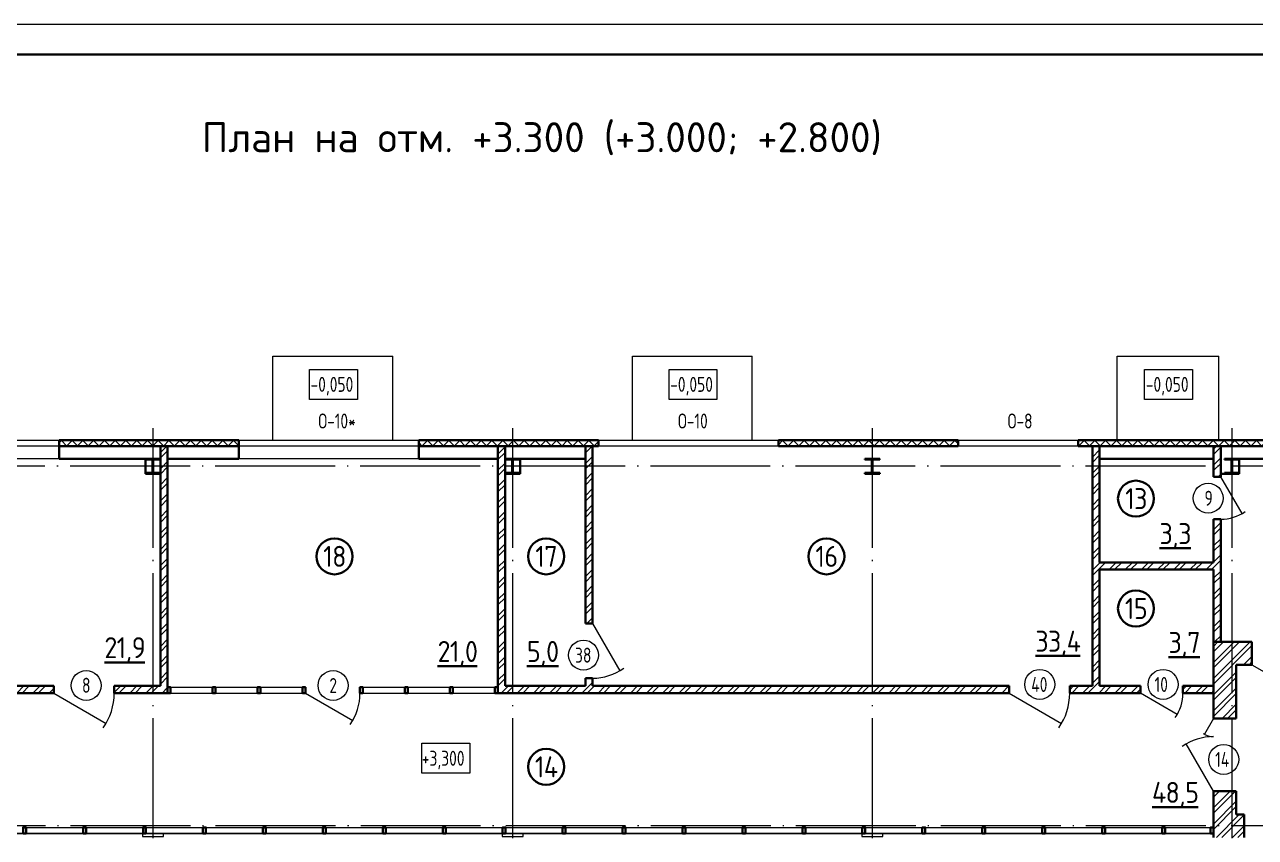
# Model space of a CAD drawing. Extents: x -965262 to 1142518, y -357520 to 71675.
# Drawn here: x -702347 to -681815, y -169542 to -155988 of the extents above; entities that cross this region are included whole.
import ezdxf

# ---------------------------------------------------------------- set-up
doc = ezdxf.new("R2010")
doc.units = 0
doc.header["$LTSCALE"] = 10
doc.linetypes.add('DOTE', pattern=[2.42, 2, -0.2, 0.02, -0.2])
doc.layers.get('0').update_dxf_attribs({"linetype": 'CONTINUOUS', "lineweight": 30})
doc.layers.add('DOTE', color=7, linetype='DOTE', lineweight=9)
doc.styles.add('GOST 2.304', font='isocpeur.ttf', dxfattribs={"width": 0.75, "height": 250})
doc.styles.add('GOST-2.304_Type-B', font='isocpeur.ttf', dxfattribs={"width": 0.9})
doc.styles.get("Standard").update_dxf_attribs({"font": 'isocpeur.ttf', "height": 300})

msp = doc.modelspace()

# ---------------------------------------------------------------- hatches: boundary and pattern name
at = {"lineweight": 15}
h = msp.add_hatch(dxfattribs=at)
h.set_pattern_fill('ANSI37', color=30, scale=40)
h.set_pattern_definition([(45, (-24264.35, -633128.98), (-89.802561, 89.802561), []), (135, (-24264.35, -633128.98), (-89.802561, -89.802561), [])])
h.paths.add_polyline_path([(-675772.4, -163652.1), (-675872.4, -163652.1), (-675872.4, -165652.1), (-675772.4, -165652.1)], flags=17)
h.paths.add_polyline_path([(-683707, -205951.7), (-683807, -205951.7), (-683807, -207951.7), (-683707, -207951.7)], flags=17)
h.paths.add_polyline_path([(-683707, -203951.7), (-683807, -203951.7), (-683807, -204951.7), (-683707, -204951.7)], flags=17)
h.paths.add_polyline_path([(-706542.4, -196852.1), (-706642.4, -196852.1), (-706642.4, -197852.1), (-706542.4, -197852.1)], flags=17)
h.paths.add_polyline_path([(-706542.4, -193852.1), (-706642.4, -193852.1), (-706642.4, -195852.1), (-706542.4, -195852.1)], flags=17)
h.paths.add_polyline_path([(-706542.4, -190852.1), (-706642.4, -190852.1), (-706642.4, -192852.1), (-706542.4, -192852.1)], flags=17)
h.paths.add_polyline_path([(-706542.4, -187852.1), (-706642.4, -187852.1), (-706642.4, -189852.1), (-706542.4, -189852.1)], flags=17)
h.paths.add_polyline_path([(-706542.4, -184852.1), (-706642.4, -184852.1), (-706642.4, -186852.1), (-706542.4, -186852.1)], flags=17)
h.paths.add_polyline_path([(-706542.4, -181852.1), (-706642.4, -181852.1), (-706642.4, -183852.1), (-706542.4, -183852.1)], flags=17)
h.paths.add_polyline_path([(-706542.4, -178852.1), (-706642.4, -178852.1), (-706642.4, -180852.1), (-706542.4, -180852.1)], flags=17)
h.paths.add_polyline_path([(-706542.4, -176852.1), (-706642.4, -176852.1), (-706642.4, -177852.1), (-706542.4, -177852.1)], flags=17)
h.paths.add_polyline_path([(-715707.4, -175687.1), (-717707.4, -175687.1), (-717707.4, -175787.1), (-715707.4, -175787.1)], flags=16)
h.paths.add_polyline_path([(-712707.4, -175687.1), (-714707.4, -175687.1), (-714707.4, -175787.1), (-712707.4, -175787.1)], flags=16)
h.paths.add_polyline_path([(-709707.4, -175687.1), (-711707.4, -175687.1), (-711707.4, -175787.1), (-709707.4, -175787.1)], flags=16)
h.paths.add_polyline_path([(-706707.4, -175687.1), (-708707.4, -175687.1), (-708707.4, -175787.1), (-706707.4, -175787.1)], flags=16)
h.paths.add_polyline_path([(-676407.4, -223252.1), (-679747.4, -223252.1), (-679747.4, -223352.1), (-676407.4, -223352.1)])
h.paths.add_polyline_path([(-674707.4, -223252.1), (-676007.4, -223252.1), (-676007.4, -223352.1), (-674707.4, -223352.1)])
h.paths.add_polyline_path([(-670907.4, -223252.1), (-671707.4, -223252.1), (-671707.4, -223352.1), (-670907.4, -223352.1)])
h.paths.add_polyline_path([(-670207.4, -223252.1), (-670507.4, -223252.1), (-670507.4, -223352.1), (-670207.4, -223352.1)])
h.paths.add_polyline_path([(-670207.4, -217752.1), (-676787.4, -217752.1), (-676787.4, -217827.1), (-670207.4, -217827.1)])
h.paths.add_polyline_path([(-704957.4, -217352.1), (-705507.4, -217352.1), (-705507.4, -217452.1), (-704957.4, -217452.1)])
h.paths.add_polyline_path([(-703407.4, -217352.1), (-703957.4, -217352.1), (-703957.4, -217452.1), (-703407.4, -217452.1)])
h.paths.add_polyline_path([(-701957.4, -217352.1), (-702507.4, -217352.1), (-702507.4, -217452.1), (-701957.4, -217452.1)])
h.paths.add_polyline_path([(-700407.4, -217352.1), (-700957.4, -217352.1), (-700957.4, -217452.1), (-700407.4, -217452.1)])
h.paths.add_polyline_path([(-705807.4, -217652.1), (-705907.4, -217652.1), (-705907.4, -222752.1), (-705807.4, -222752.1)])
h.paths.add_polyline_path([(-700207.4, -217652.1), (-700307.4, -217652.1), (-700307.4, -222752.1), (-700207.4, -222752.1)])
h.paths.add_polyline_path([(-700407.4, -223252.1), (-702137.4, -223252.3), (-702137.4, -223352.1), (-700407.4, -223352.1)])
h.paths.add_polyline_path([(-698707.4, -223252.1), (-700007.4, -223252.1), (-700007.4, -223352.1), (-698707.4, -223352.1)])
h.paths.add_polyline_path([(-694407.4, -223252.1), (-695707.4, -223252.1), (-695707.4, -223352.1), (-694407.4, -223352.1)])
h.paths.add_polyline_path([(-692707.4, -223252.1), (-694007.4, -223252.1), (-694007.4, -223352.1), (-692707.4, -223352.1)])
h.paths.add_polyline_path([(-688407.4, -223252.1), (-689707.4, -223252.1), (-689707.4, -223352.1), (-688407.4, -223352.1)])
h.paths.add_polyline_path([(-686707.4, -223252.1), (-688007.4, -223252.1), (-688007.4, -223352.1), (-686707.4, -223352.1)])
h.paths.add_polyline_path([(-682407.4, -223252.1), (-683707.4, -223252.1), (-683707.4, -223352.1), (-682407.4, -223352.1)])
h.paths.add_polyline_path([(-684207.7, -221352.5), (-688007.4, -221352.5), (-688007.4, -221452.5), (-684207.7, -221452.5)])
h.paths.add_polyline_path([(-688007.4, -217652.1), (-688107.4, -217652.1), (-688107.4, -221452.5), (-688007.4, -221452.5), (-688007.4, -221352.5)])
h.paths.add_polyline_path([(-688107.4, -214222.1), (-688007.4, -214222.1), (-688007.4, -217052.1), (-688107.4, -217052.1), (-688107.4, -214422.1), (-688207.4, -214422.1), (-688207.4, -214322.1), (-688107.4, -214322.1)])
h.paths.add_polyline_path([(-688107.4, -214222.1), (-693262.4, -214222.1), (-693262.4, -214322.1), (-688107.4, -214322.1)])
h.paths.add_polyline_path([(-693262.4, -214422.1), (-693262.4, -214422.1), (-693262.4, -214322.1), (-693262.4, -214222.1), (-693362.4, -214222.1), (-693362.4, -215112.1), (-693262.4, -215112.1)])
h.paths.add_polyline_path([(-693262.4, -215112.1), (-693362.4, -215112.1), (-700207.4, -215112.1), (-700207.4, -215212.1), (-693262.4, -215212.1)])
h.paths.add_polyline_path([(-700207.4, -211652.1), (-700307.4, -211652.1), (-700307.4, -217052.1), (-700207.4, -217052.1)])
h.paths.add_polyline_path([(-700307.4, -213062.1), (-705807.4, -213062.1), (-705807.4, -213162.1), (-700307.4, -213162.1)])
h.paths.add_polyline_path([(-700207.4, -205652.1), (-700307.4, -205652.1), (-700307.4, -209052.4), (-700307.4, -209052.4), (-700307.4, -209152.4), (-700307.4, -211052.1), (-700207.4, -211052.1)])
h.paths.add_polyline_path([(-700407.4, -205152.1), (-705507.4, -205152.1), (-705507.4, -205252.1), (-700407.4, -205252.1)])
h.paths.add_polyline_path([(-694407.4, -205152.1), (-700007.4, -205152.1), (-700007.4, -205252.1), (-694407.4, -205252.1)])
h.paths.add_polyline_path([(-688407.4, -205152.1), (-694007.4, -205152.1), (-694007.4, -205252.1), (-688407.4, -205252.1)])
h.paths.add_polyline_path([(-683807, -205152.1), (-688007.4, -205152.1), (-688007.4, -205252.1), (-683807, -205252.1)])
h.paths.add_polyline_path([(-683707, -203502.1), (-683807, -203502.1), (-683807, -208951.7), (-683707, -208951.7)])
h.paths.add_polyline_path([(-682257.8, -203427.1), (-682257.8, -203402.1), (-683807, -203402.1), (-683807, -203502.1), (-682257.8, -203502.1), (-682257.8, -203477.1)])
h.paths.add_polyline_path([(-682257.8, -208976.7), (-682257.8, -208951.7), (-683807, -208951.7), (-683807, -209051.7), (-682257.8, -209051.7), (-682257.8, -209026.7)])
h.paths.add_polyline_path([(-705807.4, -211652.1), (-705907.4, -211652.1), (-705907.4, -217052.1), (-705807.4, -217052.1)])
h.paths.add_polyline_path([(-705807.4, -205652.1), (-705907.4, -205652.1), (-705907.4, -211052.1), (-705807.4, -211052.1)])
h.paths.add_polyline_path([(-705807.4, -199952.1), (-705907.4, -199952.1), (-705907.4, -205052.1), (-705807.4, -205052.1)])
h.paths.add_polyline_path([(-705907.4, -199352.1), (-706642.4, -199352.1), (-706642.4, -199452.1), (-705907.4, -199452.1)])
h.paths.add_polyline_path([(-706642.4, -175687.1), (-718532.4, -175687.1), (-718532.4, -175787.1), (-706642.4, -175787.1)])
h.paths.add_polyline_path([(-706211.9, -175302.1), (-706542.4, -175302.1), (-706542.4, -175402.1), (-706211.9, -175402.1)])
h.paths.add_polyline_path([(-669992.4, -192212.1), (-670272.4, -192212.1), (-670272.4, -192312.1), (-669992.4, -192312.1)])
h.paths.add_polyline_path([(-670272.4, -189752.1), (-670372.4, -189752.1), (-670372.4, -192312.1), (-670272.4, -192312.1)])
h.paths.add_polyline_path([(-673672.2, -186917.1), (-675772.4, -186917.1), (-675772.4, -187017.1), (-673672.2, -187017.1)])
h.paths.add_polyline_path([(-704772.2, -162917.1), (-705881.3, -162917.1), (-705881.3, -163017.1), (-704772.2, -163017.1)])
h.paths.add_polyline_path([(-698772.2, -162917.1), (-701772.2, -162917.1), (-701772.2, -163017.1), (-698772.2, -163017.1)])
h.paths.add_polyline_path([(-692772.2, -162917.1), (-695772.2, -162917.1), (-695772.2, -163017.1), (-692772.2, -163017.1)])
h.paths.add_polyline_path([(-686772.2, -162917.1), (-689772.2, -162917.1), (-689772.2, -163017.1), (-686772.2, -163017.1)])
h.paths.add_polyline_path([(-678772.2, -162917.1), (-684772.2, -162917.1), (-684772.2, -163017.1), (-678772.2, -163017.1)])
h.paths.add_polyline_path([(-675872.4, -162917.1), (-676772.2, -162917.1), (-676772.2, -163017.1), (-675872.4, -163017.1)])
h.paths.add_polyline_path([(-675772.4, -162917.1), (-675872.4, -162917.1), (-675872.4, -163017.1), (-675872.4, -166282.1), (-675772.4, -166282.1)])
h.paths.add_polyline_path([(-675772.4, -169542.1), (-675872.4, -169542.1), (-675872.4, -169852.1), (-675772.4, -169852.1)])
h.paths.add_polyline_path([(-675772.4, -171852.1), (-675872.4, -171852.1), (-675872.4, -172852.1), (-675772.4, -172852.1)])
h.paths.add_polyline_path([(-675772.4, -174852.1), (-675872.4, -174852.1), (-675872.4, -175852.1), (-675772.4, -175852.1)])
h.paths.add_polyline_path([(-675772.4, -177852.1), (-675872.4, -177852.1), (-675872.4, -178852.1), (-675772.4, -178852.1)])
h.paths.add_polyline_path([(-675772.4, -180852.1), (-675872.4, -180852.1), (-675872.4, -181852.1), (-675772.4, -181852.1)])
h.paths.add_polyline_path([(-670272.4, -186917.1), (-671872.2, -186917.1), (-671872.2, -187017.1), (-670272.4, -187017.1)])
h.paths.add_polyline_path([(-670272.4, -187017.1), (-670372.4, -187017.1), (-670372.4, -187952.1), (-670272.4, -187952.1)])
h.paths.add_polyline_path([(-675772.4, -186852.1), (-675872.4, -186852.1), (-675872.4, -187107.1), (-675872.4, -187107.1), (-675872.4, -187227.1), (-675872.4, -199352.1), (-675772.4, -199352.1)])
h.paths.add_polyline_path([(-675772.4, -183852.1), (-675872.4, -183852.1), (-675872.4, -184852.1), (-675772.4, -184852.1)])
h.paths.add_polyline_path([(-706542.4, -199352.1), (-706642.4, -199352.1), (-706642.4, -175302.1), (-706542.4, -175302.1)])
h.paths.add_polyline_path([(-673672.2, -187017.1), (-673772.4, -187017.1), (-673772.4, -186917.1), (-673672.2, -186917.1)])
h.paths.add_polyline_path([(-671872.2, -187017.1), (-671772.4, -187017.1), (-671772.4, -186917.1), (-671872.2, -186917.1)])
h.paths.add_polyline_path([(-670272.4, -189504.6), (-670372.4, -189504.6), (-670372.4, -189752.1), (-670272.4, -189752.1)])
h.paths.add_polyline_path([(-670272.4, -187504.6), (-670372.4, -187504.6), (-670372.4, -187952.1), (-670272.4, -187952.1)])
h.paths.add_polyline_path([(-702137.4, -223352.1), (-700696.7, -223352.1), (-700696.7, -223252.2), (-702137.4, -223252.3)])
h = msp.add_hatch(dxfattribs=at)
h.set_pattern_fill('ANSI32', color=1, scale=20)
h.set_pattern_definition([(45, (-677648.5, -199420.8), (-134.70384, 134.70384), []), (45, (-677558.7, -199420.8), (-134.70384, 134.70384), [])])
h.paths.add_polyline_path([(-676407.4, -199352.1), (-679947.4, -199352.1), (-679947.4, -199472.1), (-676407.4, -199472.1)], flags=17)
h.paths.add_polyline_path([(-675772.4, -199352.1), (-676007.4, -199352.1), (-676007.4, -199452.1), (-675772.4, -199452.1)])
h.paths.add_polyline_path([(-683482.4, -165987.1), (-684412.4, -165987.1), (-684412.4, -166107.1), (-683482.4, -166107.1)], flags=17)
h.paths.add_polyline_path([(-682512.4, -165987.1), (-682772.4, -165987.1), (-682772.4, -166107.1), (-682512.4, -166107.1)], flags=16)
h.paths.add_polyline_path([(-676407.4, -199352.1), (-679947.4, -199352.1), (-679947.4, -199472.1), (-676407.4, -199472.1)], flags=17)
h.paths.add_polyline_path([(-675872.4, -187107.1), (-677167.8, -187107.1), (-677167.8, -185557.1), (-679947.8, -185557.1), (-679947.8, -185937.1), (-679827.8, -185937.1), (-679827.8, -185677.1), (-677287.8, -185677.1), (-677287.8, -187107.1), (-679827.8, -187107.1), (-679827.8, -186847.1), (-679947.8, -186847.1), (-679947.8, -187227.1), (-679882.4, -187227.1), (-675872.4, -187227.1)])
h.paths.add_polyline_path([(-679747.4, -222542.1), (-679867.4, -222542.1), (-679867.4, -223232.1), (-679947.4, -223232.1), (-679947.4, -223352.1), (-679747.4, -223352.1)])
h.paths.add_polyline_path([(-676407.4, -205291.7), (-679882.8, -205291.7), (-679882.8, -205291.7), (-679947.8, -205291.7), (-679947.8, -206551.7), (-679827.8, -206551.7), (-679827.8, -205411.7), (-676407.4, -205411.7)])
h.paths.add_polyline_path([(-679827.8, -207461.7), (-679947.8, -207461.7), (-679947.8, -210291.7), (-679827.8, -210291.7), (-679827.8, -209261.7), (-676127.8, -209261.7), (-676127.8, -211052.1), (-676007.8, -211052.1), (-676007.4, -205652.1), (-676127.8, -205652.1), (-676127.8, -209141.7), (-679827.8, -209141.7)])
h.paths.add_polyline_path([(-679827.8, -211201.7), (-679947.8, -211201.7), (-679947.8, -214442.1), (-679827.8, -214442.1), (-679827.8, -213302.1), (-678437.8, -213302.1), (-678437.8, -216492.1), (-678317, -216492.1), (-678317, -211652.1), (-676407.4, -211652.1), (-676407.4, -211532.1), (-678437.8, -211532.1), (-678437.8, -213182.1), (-679827.8, -213182.1)])
h.paths.add_polyline_path([(-679827.8, -215352.1), (-679947.8, -215352.1), (-679947.8, -216492.1), (-679947.8, -216492.1), (-679827.8, -216492.1)])
h.paths.add_polyline_path([(-676787.8, -213332.1), (-676007.8, -213332.1), (-676007.8, -211652.1), (-676257.8, -211652.1), (-676257.8, -213082.1), (-677037.8, -213082.1), (-677037.8, -216492.1), (-676787.8, -216492.1)])
h.paths.add_polyline_path([(-679947.4, -223232.1), (-682007.4, -223232.1), (-682007.4, -223352.1), (-679947.4, -223352.1)])
h.paths.add_polyline_path([(-676407.4, -222752.1), (-676787.4, -222752.1), (-676787.4, -222542.1), (-676907.4, -222542.1), (-676907.4, -222872.1), (-676407.4, -222872.1)])
h.paths.add_polyline_path([(-701862.4, -167017.1), (-705881.7, -167017.1), (-705881.7, -167137.1), (-704302.4, -167137.1), (-704302.4, -168187.1), (-704182.4, -168187.1), (-704182.4, -167137.1), (-701862.4, -167137.1)])
h.paths.add_polyline_path([(-704183, -169098), (-704302.4, -169097.3), (-704302.4, -169357.1), (-705882, -169357.1), (-705882, -169477.1), (-704183, -169477.1)])
h.paths.add_polyline_path([(-682392.4, -163017.1), (-682512.4, -163017.1), (-682512.4, -163527.1), (-682392.4, -163527.1)])
h.paths.add_polyline_path([(-699962.4, -163017.1), (-700082.4, -163017.1), (-700082.4, -167017.1), (-700852.4, -167017.1), (-700852.4, -167137.1), (-699962.4, -167137.1)])
h.paths.add_polyline_path([(-692872.4, -163017.1), (-692992.4, -163017.1), (-692992.4, -165977.1), (-692872.4, -165977.1)], flags=17)
h.paths.add_polyline_path([(-683732.4, -167017.1), (-684412.4, -167017.1), (-684412.4, -166107.1), (-683482.4, -166107.1), (-683482.4, -165987.1), (-684412.4, -165987.1), (-684412.4, -165077.1), (-682512.4, -165077.1), (-682512.4, -165987.1), (-682772.4, -165987.1), (-682772.4, -166107.1), (-682512.4, -166107.1), (-682512.4, -166282.1), (-682392.4, -166282.1), (-682392.4, -164237.1), (-682512.4, -164237.1), (-682512.4, -164957.1), (-684412.4, -164957.1), (-684412.4, -163017.1), (-684532.4, -163017.1), (-684532.4, -167017.1), (-684912.4, -167017.1), (-684912.4, -167137.1), (-683732.4, -167137.1)])
h.paths.add_polyline_path([(-682512.4, -167017.1), (-683022.4, -167017.1), (-683022.4, -167137.1), (-682512.4, -167137.1)], flags=17)
h.paths.add_polyline_path([(-685922.4, -167017.1), (-692872.4, -167017.1), (-692872.4, -166887.1), (-692992.4, -166887.1), (-692992.4, -167017.1), (-694332.4, -167017.1), (-694332.4, -163017.1), (-694452.4, -163017.1), (-694452.4, -167137.1), (-685922.4, -167137.1)])
h.paths.add_polyline_path([(-682127.8, -222752.1), (-682127.8, -217652.1), (-682007.4, -217652.1), (-682007.4, -222172.1), (-681747.4, -222172.1), (-681747.4, -222292.1), (-682007.4, -222292.1), (-682007.4, -222752.1)])
h.paths.add_polyline_path([(-680837.4, -222292.1), (-680837.4, -222172.1), (-679947.8, -222172.1), (-679947.8, -222292.1)])
h = msp.add_hatch(dxfattribs=at)
h.set_pattern_fill('ANSI32', color=1, scale=20)
h.set_pattern_definition([(45, (-676075.17, -166923.59), (-134.704, 134.704), []), (45, (-675985.36, -166923.59), (-134.704, 134.704), [])])
h.paths.add_polyline_path([(-675872.4, -166912.1), (-676252.4, -166912.1), (-676252.4, -166932.1), (-675872.4, -166932.1)], flags=17)
h.paths.add_polyline_path([(-675872.4, -168912.1), (-676252.4, -168912.1), (-676252.4, -168932.1), (-675872.4, -168932.1)])
h.paths.add_polyline_path([(-682132.4, -166662.1), (-681872.4, -166662.1), (-681872.4, -166282.1), (-682512.4, -166282.1), (-682512.4, -167562.1), (-682132.4, -167562.1)])
h.paths.add_polyline_path([(-682512.4, -169542.1), (-682082.4, -169542.1), (-682082.4, -169542.1), (-682002.4, -169542.1), (-682002.4, -169162.1), (-682132.4, -169162.1), (-682132.4, -168772.1), (-682512.4, -168772.1)])
h.paths.add_polyline_path([(-675872.4, -169542.1), (-675872.4, -168932.1), (-676252.4, -168932.1), (-676252.4, -169162.1), (-680792.4, -169162.1), (-680792.4, -169542.1)])
h.paths.add_polyline_path([(-676332.4, -169463.1), (-676231.9, -169463.1, 0.4142136), (-676211.9, -169443.1), (-676211.9, -169261.1, 0.4142136), (-676231.9, -169241.1), (-676332.4, -169241.1), (-676332.4, -169227.1), (-676082.4, -169227.1), (-676082.4, -169241.1), (-676182.9, -169241.1, 0.4142136), (-676202.9, -169261.1), (-676202.9, -169443.1, 0.4142136), (-676182.9, -169463.1), (-676082.4, -169463.1), (-676082.4, -169477.1), (-676332.4, -169477.1)], flags=16)
h.paths.add_polyline_path([(-680962.4, -166282.1), (-680962.4, -166662.1), (-676252.4, -166662.1), (-676252.4, -166932.1), (-675872.4, -166932.1), (-675872.4, -166282.1)])

# ---------------------------------------------------------------- linework, layer by layer
at = {"lineweight": 15, "ltscale": 0.3}
for p, q in [((-698207.2, -162917.1), (-698207.2, -161517)), ((-698207.2, -161517), (-696207.2, -161517)), ((-696207.2, -162917.1), (-696207.2, -161517)), ((-692207.2, -162917), (-692207.2, -161517)), ((-692207.2, -161517), (-690207.2, -161517)), ((-690207.2, -162917), (-690207.2, -161517)), ((-684122.2, -162917), (-684122.2, -161517)), ((-684122.2, -161517), (-682422.2, -161517)), ((-682422.2, -162917), (-682422.2, -161517)), ((-692207.2, -162917), (-690207.2, -162917))]:
    msp.add_line(p, q, dxfattribs=at)
at = {"lineweight": 15}
for p, q in [((-697596.7, -161738.4), (-696796.7, -161738.4)), ((-697596.7, -162238.4), (-697596.7, -161738.4)), ((-696796.7, -161738.4), (-696796.7, -162238.4)), ((-691596.7, -161738.4), (-690796.7, -161738.4)), ((-691596.7, -162238.4), (-691596.7, -161738.4)), ((-690796.7, -161738.4), (-690796.7, -162238.4)), ((-683661.7, -162238.4), (-683661.7, -161738.4)), ((-683661.7, -161738.4), (-682861.7, -161738.4)), ((-682861.7, -161738.4), (-682861.7, -162238.4)), ((-696796.7, -162238.4), (-697596.7, -162238.4)), ((-690796.7, -162238.4), (-691596.7, -162238.4)), ((-682861.7, -162238.4), (-683661.7, -162238.4)), ((-701772.2, -163227.1, -3259.8), (-704772.2, -163227.1, -3259.8)), ((-695772.2, -163227.1, -3259.8), (-698772.2, -163227.1, -3259.8)), ((-682037.4, -164142, -3259.8), (-682392.4, -163527.1, -3259.8)), ((-692872.4, -165977.1, -3259.8), (-692417.4, -166765.2, -8811.4)), ((-681872.4, -166662.1, -3259.8), (-681084.3, -167117.1, -3259.8)), ((-701862.4, -167137.1, -3868.2), (-700987.7, -167642.1, -3259.8)), ((-685922.4, -167137.1, -3868.2), (-685047.7, -167642.1, -3259.8)), ((-683117.5, -167492.1, -3259.8), (-683732.4, -167137.1, -3259.8)), ((-682512.4, -167562.1, -3259.8), (-682662.4, -167821.9, -3259.8)), ((-695720.4, -167973.7), (-694920.4, -167973.7)), ((-695720.4, -168473.7), (-695720.4, -167973.7)), ((-694920.4, -167973.7), (-694920.4, -168473.7)), ((-682512.4, -168772.1, -3259.8), (-682967.4, -167984, -3259.8)), ((-694920.4, -168473.7), (-695720.4, -168473.7)), ((-700382.4, -169477.1, -3259.8), (-700382.4, -169527.1, -3259.8)), ((-700382.4, -169527.1, -3259.8), (-700032.4, -169527.1, -3259.8)), ((-700032.4, -169527.1, -3259.8), (-700032.4, -169477.1, -3259.8)), ((-694382.4, -169477.1, -3259.8), (-694382.4, -169527.1, -3259.8)), ((-694382.4, -169527.1, -3259.8), (-694032.4, -169527.1, -3259.8)), ((-694032.4, -169527.1, -3259.8), (-694032.4, -169477.1, -3259.8)), ((-688382.4, -169477.1, -3259.8), (-688382.4, -169527.1, -3259.8)), ((-688382.4, -169527.1, -3259.8), (-688032.4, -169527.1, -3259.8)), ((-688032.4, -169527.1, -3259.8), (-688032.4, -169477.1, -3259.8))]:
    msp.add_line(p, q, dxfattribs=at)
at = {"color": 30, "lineweight": 15}
for p, q in [((-704772.2, -162917.1, -3259.8), (-701772.2, -162917.1, -3259.8)), ((-701772.2, -163017.1, -3259.8), (-704772.2, -163017.1, -3259.8)), ((-698772.2, -162917.1, -3259.8), (-695772.2, -162917.1, -3259.8)), ((-695772.2, -163017.1, -3259.8), (-698772.2, -163017.1, -3259.8)), ((-692772.2, -162917.1, -3259.8), (-689772.2, -162917.1, -3259.8)), ((-689772.2, -163017.1, -3259.8), (-692772.2, -163017.1, -3259.8)), ((-686772.2, -162917.1, -3259.8), (-684772.2, -162917.1, -3259.8)), ((-684772.2, -163017.1, -3259.8), (-686772.2, -163017.1, -3259.8))]:
    msp.add_line(p, q, dxfattribs=at)
at = {"color": 30, "lineweight": 30}
for p, q in [((-701772.2, -162917.1, -3259.8), (-701772.2, -163017.1, -3259.8)), ((-698772.2, -162917.1, -3259.8), (-701772.2, -162917.1, -3259.8)), ((-701772.2, -163017.1, -3259.8), (-698772.2, -163017.1, -3259.8)), ((-698772.2, -163017.1, -3259.8), (-698772.2, -162917.1, -3259.8)), ((-695772.2, -162917.1, -3259.8), (-695772.2, -163017.1, -3259.8)), ((-692772.2, -162917.1, -3259.8), (-695772.2, -162917.1, -3259.8)), ((-695772.2, -163017.1, -3259.8), (-692772.2, -163017.1, -3259.8)), ((-692772.2, -163017.1, -3259.8), (-692772.2, -162917.1, -3259.8)), ((-689772.2, -162917.1, -3259.8), (-689772.2, -163017.1, -3259.8)), ((-686772.2, -162917.1, -3259.8), (-689772.2, -162917.1, -3259.8)), ((-689772.2, -163017.1, -3259.8), (-686772.2, -163017.1, -3259.8)), ((-686772.2, -163017.1, -3259.8), (-686772.2, -162917.1, -3259.8)), ((-684772.2, -162917.1, -3259.8), (-684772.2, -163017.1, -3259.8)), ((-678772.2, -162917.1, -3259.8), (-684772.2, -162917.1, -3259.8)), ((-684772.2, -163017.1, -3259.8), (-678772.2, -163017.1, -3259.8))]:
    msp.add_line(p, q, dxfattribs=at)
for p, q in [((-701772.2, -163017.1, -3259.8), (-701772.2, -163227.1, -3259.8)), ((-698772.2, -163017.1, -3259.8), (-698772.2, -163227.1, -3259.8)), ((-695772.2, -163017.1, -3259.8), (-695772.2, -163227.1, -3259.8)), ((-700332.4, -163227.1, -3259.8), (-701772.2, -163227.1, -3259.8)), ((-700332.4, -163477.1, -3259.8), (-700332.4, -163227.1, -3259.8)), ((-698772.2, -163227.1, -3259.8), (-699962.4, -163227.1, -3259.8)), ((-694452.4, -163227.1, -3259.8), (-695772.2, -163227.1, -3259.8)), ((-694082.4, -163477.1, -3259.8), (-694082.4, -163227.1, -3259.8)), ((-694082.4, -163227.1, -3259.8), (-692992.4, -163227.1, -3259.8)), ((-682512.4, -163227.1, -3259.8), (-684412.4, -163227.1, -3259.8)), ((-682082.4, -163477.1, -3259.8), (-682082.4, -163227.1, -3259.8)), ((-682082.4, -163227.1, -3259.8), (-678772.2, -163227.1, -3259.8)), ((-682392.4, -163477.1, -3259.8), (-682082.4, -163477.1, -3259.8))]:
    msp.add_line(p, q)
at = {"color": 1}
for p, q in [((-700082.4, -167017.1, -3259.8), (-700082.4, -163017.1, -3259.8)), ((-700082.4, -163017.1, -3259.8), (-699962.4, -163017.1, -3259.8)), ((-699962.4, -163017.1, -3259.8), (-699962.4, -167137.1, -3259.8)), ((-694452.4, -167137.1, -3259.8), (-694452.4, -163017.1, -3259.8)), ((-694452.4, -163017.1, -3259.8), (-694332.4, -163017.1, -3259.8)), ((-694332.4, -163017.1, -3259.8), (-694332.4, -167017.1, -3259.8)), ((-692992.4, -165977.1, -3259.8), (-692992.4, -163017.1, -3259.8)), ((-692992.4, -163017.1, -3259.8), (-692872.4, -163017.1, -3259.8)), ((-692872.4, -163017.1, -3259.8), (-692872.4, -165977.1, -3259.8)), ((-684532.4, -167017.1, -3259.8), (-684532.4, -163017.1, -3259.8)), ((-684532.4, -163017.1, -3259.8), (-684412.4, -163017.1, -3259.8)), ((-684412.4, -163017.1, -3259.8), (-684412.4, -164957.1, -3259.8)), ((-682512.4, -163017.1, -3259.8), (-682392.4, -163017.1, -3259.8)), ((-682512.4, -163527.1, -3259.8), (-682512.4, -163017.1, -3259.8)), ((-682392.4, -163017.1, -3259.8), (-682392.4, -163527.1, -3259.8)), ((-682512.4, -163527.1, -3259.8), (-682512.4, -163527.1, -3259.8)), ((-682392.4, -163527.1, -3259.8), (-682512.4, -163527.1, -3259.8)), ((-682512.4, -164957.1, -3259.8), (-682512.4, -164237.1, -3259.8)), ((-682512.4, -164237.1, -3259.8), (-682392.4, -164237.1, -3259.8)), ((-682392.4, -164237.1, -3259.8), (-682392.4, -166282.1, -3259.8)), ((-684412.4, -164957.1, -3259.8), (-682512.4, -164957.1, -3259.8)), ((-682512.4, -165077.1, -3259.8), (-684412.4, -165077.1, -3259.8)), ((-684412.4, -165077.1, -3259.8), (-684412.4, -167017.1, -3259.8)), ((-682512.4, -166282.1, -3259.8), (-682512.4, -165077.1, -3259.8)), ((-692872.4, -165977.1, -3259.8), (-692992.4, -165977.1, -3259.8)), ((-682392.4, -166282.1, -3259.8), (-682512.4, -166282.1, -3259.8)), ((-681872.4, -166662.1, -3259.8), (-681872.4, -166282.1, -3259.8)), ((-692992.4, -167017.1, -3259.8), (-692992.4, -166887.1, -3259.8)), ((-692872.4, -166887.1, -3259.8), (-692992.4, -166887.1, -3259.8)), ((-692872.4, -166887.1, -3259.8), (-692872.4, -167017.1, -3259.8)), ((-701862.4, -167017.1, -3259.8), (-705881.7, -167017.1, -3259.8)), ((-701862.4, -167137.1, -3259.8), (-704182.4, -167137.1, -3259.8)), ((-701862.4, -167137.1, -3868.2), (-701862.4, -167017.1, -3259.8)), ((-700852.4, -167137.1, -3259.8), (-700852.4, -167017.1, -3259.8)), ((-700852.4, -167017.1, -3259.8), (-700082.4, -167017.1, -3259.8)), ((-699962.4, -167137.1, -3259.8), (-700852.4, -167137.1, -3259.8)), ((-700852.4, -167137.1, -3259.8), (-700852.4, -167137.1, -3259.8)), ((-685922.4, -167137.1, -3259.8), (-694452.4, -167137.1, -3259.8)), ((-694332.4, -167017.1, -3259.8), (-692992.4, -167017.1, -3259.8)), ((-692872.4, -167017.1, -3259.8), (-685922.4, -167017.1, -3259.8)), ((-685922.4, -167017.1, -3259.8), (-685922.4, -167137.1, -3259.8)), ((-684912.4, -167137.1, -3259.8), (-684912.4, -167017.1, -3259.8)), ((-684912.4, -167017.1, -3259.8), (-684532.4, -167017.1, -3259.8)), ((-683732.4, -167137.1, -3259.8), (-684912.4, -167137.1, -3259.8)), ((-684912.4, -167137.1, -3259.8), (-684912.4, -167137.1, -3259.8)), ((-684412.4, -167017.1, -3259.8), (-683732.4, -167017.1, -3259.8)), ((-683732.4, -167017.1, -3259.8), (-683732.4, -167137.1, -3259.8)), ((-683022.4, -167017.1, -3259.8), (-682512.4, -167017.1, -3259.8)), ((-683022.4, -167137.1, -3259.8), (-683022.4, -167017.1, -3259.8)), ((-682512.4, -167137.1, -3259.8), (-683022.4, -167137.1, -3259.8)), ((-683022.4, -167137.1, -3259.8), (-683022.4, -167137.1, -3259.8)), ((-682512.4, -167017.1, -3259.8), (-682512.4, -167137.1, -3259.8)), ((-682512.4, -167562.1, -3259.8), (-682132.4, -167562.1, -3259.8)), ((-682512.4, -168772.1, -3259.8), (-682132.4, -168772.1, -3259.8)), ((-682002.4, -169542.1, -3259.8), (-682002.4, -169162.1, -3259.8))]:
    msp.add_line(p, q, dxfattribs=at)
at = {"lineweight": 30}
for p, q in [((-700332.4, -163227.1, -3259.8), (-700332.4, -163241.1, -3259.8)), ((-700082.4, -163227.1, -3259.8), (-700332.4, -163227.1, -3259.8)), ((-700082.4, -163241.1, -3259.8), (-700082.4, -163227.1, -3259.8)), ((-694332.4, -163227.1, -3259.8), (-694332.4, -163241.1, -3259.8)), ((-694082.4, -163227.1, -3259.8), (-694332.4, -163227.1, -3259.8)), ((-694082.4, -163241.1, -3259.8), (-694082.4, -163227.1, -3259.8)), ((-688332.4, -163227.1, -3259.8), (-688332.4, -163241.1, -3259.8)), ((-688082.4, -163227.1, -3259.8), (-688332.4, -163227.1, -3259.8)), ((-688082.4, -163241.1, -3259.8), (-688082.4, -163227.1, -3259.8)), ((-682332.4, -163227.1, -3259.8), (-682332.4, -163241.1, -3259.8)), ((-682082.4, -163227.1, -3259.8), (-682332.4, -163227.1, -3259.8)), ((-682082.4, -163241.1, -3259.8), (-682082.4, -163227.1, -3259.8)), ((-700332.4, -163241.1, -3259.8), (-700231.9, -163241.1, -3259.8)), ((-700211.9, -163261.1, -3259.8), (-700211.9, -163443.1, -3259.8)), ((-700202.9, -163443.1, -3259.8), (-700202.9, -163261.1, -3259.8)), ((-700182.9, -163241.1, -3259.8), (-700082.4, -163241.1, -3259.8)), ((-694332.4, -163241.1, -3259.8), (-694231.9, -163241.1, -3259.8)), ((-694211.9, -163261.1, -3259.8), (-694211.9, -163443.1, -3259.8)), ((-694202.9, -163443.1, -3259.8), (-694202.9, -163261.1, -3259.8)), ((-694182.9, -163241.1, -3259.8), (-694082.4, -163241.1, -3259.8)), ((-688332.4, -163241.1, -3259.8), (-688231.9, -163241.1, -3259.8)), ((-688211.9, -163261.1, -3259.8), (-688211.9, -163443.1, -3259.8)), ((-688202.9, -163443.1, -3259.8), (-688202.9, -163261.1, -3259.8)), ((-688182.9, -163241.1, -3259.8), (-688082.4, -163241.1, -3259.8)), ((-682332.4, -163241.1, -3259.8), (-682231.9, -163241.1, -3259.8)), ((-682211.9, -163261.1, -3259.8), (-682211.9, -163443.1, -3259.8)), ((-682202.9, -163443.1, -3259.8), (-682202.9, -163261.1, -3259.8)), ((-682182.9, -163241.1, -3259.8), (-682082.4, -163241.1, -3259.8)), ((-700332.4, -163463.1, -3259.8), (-700332.4, -163477.1, -3259.8)), ((-700231.9, -163463.1, -3259.8), (-700332.4, -163463.1, -3259.8)), ((-700332.4, -163477.1, -3259.8), (-700082.4, -163477.1, -3259.8)), ((-700082.4, -163463.1, -3259.8), (-700182.9, -163463.1, -3259.8)), ((-700082.4, -163477.1, -3259.8), (-700082.4, -163463.1, -3259.8)), ((-694332.4, -163463.1, -3259.8), (-694332.4, -163477.1, -3259.8)), ((-694231.9, -163463.1, -3259.8), (-694332.4, -163463.1, -3259.8)), ((-694332.4, -163477.1, -3259.8), (-694082.4, -163477.1, -3259.8)), ((-694082.4, -163463.1, -3259.8), (-694182.9, -163463.1, -3259.8)), ((-694082.4, -163477.1, -3259.8), (-694082.4, -163463.1, -3259.8)), ((-688332.4, -163463.1, -3259.8), (-688332.4, -163477.1, -3259.8)), ((-688231.9, -163463.1, -3259.8), (-688332.4, -163463.1, -3259.8)), ((-688332.4, -163477.1, -3259.8), (-688082.4, -163477.1, -3259.8)), ((-688082.4, -163463.1, -3259.8), (-688182.9, -163463.1, -3259.8)), ((-688082.4, -163477.1, -3259.8), (-688082.4, -163463.1, -3259.8)), ((-682332.4, -163463.1, -3259.8), (-682332.4, -163477.1, -3259.8)), ((-682231.9, -163463.1, -3259.8), (-682332.4, -163463.1, -3259.8)), ((-682332.4, -163477.1, -3259.8), (-682082.4, -163477.1, -3259.8)), ((-682082.4, -163463.1, -3259.8), (-682182.9, -163463.1, -3259.8)), ((-682082.4, -163477.1, -3259.8), (-682082.4, -163463.1, -3259.8))]:
    msp.add_line(p, q, dxfattribs=at)
at = {"lineweight": 0}
for p, q in [((-694218.9, -163245.9, -3259.8), (-694218.9, -163458.3, -3259.8)), ((-688218.9, -163245.9, -3259.8), (-688218.9, -163458.3, -3259.8)), ((-682218.9, -163245.9, -3259.8), (-682218.9, -163458.3, -3259.8)), ((-694332.4, -163477.1, -3259.8), (-694332.4, -163484.1, -3259.8))]:
    msp.add_line(p, q, dxfattribs=at)
at = {"color": 1, "lineweight": 30}
for p, q in [((-682512.4, -166282.1, -3259.8), (-682512.4, -167562.1, -3259.8)), ((-681872.4, -166282.1, -3259.8), (-682512.4, -166282.1, -3259.8)), ((-682132.4, -166662.1, -3259.8), (-681872.4, -166662.1, -3259.8)), ((-682132.4, -167562.1, -3259.8), (-682132.4, -166662.1, -3259.8)), ((-682512.4, -168772.1, -3259.8), (-682512.4, -169542.1, -3259.8)), ((-682132.4, -169162.1, -3259.8), (-682132.4, -168772.1, -3259.8)), ((-682002.4, -169162.1, -3259.8), (-682132.4, -169162.1, -3259.8))]:
    msp.add_line(p, q, dxfattribs=at)
at = {"color": 3, "lineweight": 15}
for p, q in [((-699912.4, -167037.1, -3259.8), (-699212.4, -167037.1, -3259.8)), ((-699912.4, -167137.1, -3259.8), (-699212.4, -167137.1, -3259.8)), ((-699162.4, -167037.1, -3259.8), (-698462.4, -167037.1, -3259.8)), ((-699162.4, -167137.1, -3259.8), (-698462.4, -167137.1, -3259.8)), ((-698412.4, -167037.1, -3259.8), (-697712.4, -167037.1, -3259.8)), ((-698412.4, -167137.1, -3259.8), (-697712.4, -167137.1, -3259.8)), ((-697662.4, -167137.1, -3259.8), (-696874.3, -167592.1, -3259.8)), ((-696702.4, -167037.1, -3259.8), (-696002.4, -167037.1, -3259.8)), ((-696702.4, -167137.1, -3259.8), (-696002.4, -167137.1, -3259.8)), ((-695952.4, -167037.1, -3259.8), (-695252.4, -167037.1, -3259.8)), ((-695952.4, -167137.1, -3259.8), (-695252.4, -167137.1, -3259.8)), ((-695202.4, -167037.1, -3259.8), (-694502.4, -167037.1, -3259.8)), ((-695202.4, -167137.1, -3259.8), (-694502.4, -167137.1, -3259.8)), ((-702322.4, -169377.1, -15017.8), (-701372.4, -169377.1, -15017.8)), ((-701322.4, -169377.1, -15017.8), (-700372.4, -169377.1, -15017.8)), ((-700322.4, -169377.1, -15017.8), (-699372.4, -169377.1, -15017.8)), ((-699322.4, -169377.1, -15017.8), (-698372.4, -169377.1, -15017.8)), ((-698322.4, -169377.1, -15017.8), (-697372.4, -169377.1, -15017.8)), ((-697322.4, -169377.1, -15017.8), (-696372.4, -169377.1, -15017.8)), ((-696322.4, -169377.1, -15017.8), (-695372.4, -169377.1, -15017.8)), ((-695322.4, -169377.1, -15017.8), (-694372.4, -169377.1, -15017.8)), ((-694322.4, -169377.1, -15017.8), (-693372.4, -169377.1, -15017.8)), ((-693322.4, -169377.1, -15017.8), (-692372.4, -169377.1, -15017.8)), ((-692322.4, -169377.1, -15017.8), (-691372.4, -169377.1, -15017.8)), ((-691322.4, -169377.1, -15017.8), (-690372.4, -169377.1, -15017.8)), ((-690322.4, -169377.1, -15017.8), (-689372.4, -169377.1, -15017.8)), ((-689322.4, -169377.1, -15017.8), (-688372.4, -169377.1, -15017.8)), ((-688322.4, -169377.1, -15017.8), (-687372.4, -169377.1, -15017.8)), ((-687322.4, -169377.1, -15017.8), (-686372.4, -169377.1, -15017.8)), ((-686322.4, -169377.1, -15017.8), (-685372.4, -169377.1, -15017.8)), ((-685322.4, -169377.1, -15017.8), (-684372.4, -169377.1, -15017.8)), ((-684322.4, -169377.1, -15017.8), (-683372.4, -169377.1, -15017.8)), ((-683322.4, -169377.1, -15017.8), (-682562.4, -169377.1, -3259.8)), ((-682512.4, -169477.1, -3259.8), (-704307.4, -169477.1, -3259.8)), ((-704182.4, -169477.1, -3259.8), (-682512.4, -169477.1, -3259.8)), ((-702322.4, -169477.1, -15017.8), (-701372.4, -169477.1, -15017.8)), ((-701322.4, -169477.1, -15017.8), (-700372.4, -169477.1, -15017.8)), ((-700322.4, -169477.1, -15017.8), (-699372.4, -169477.1, -15017.8)), ((-699322.4, -169477.1, -15017.8), (-698372.4, -169477.1, -15017.8)), ((-698322.4, -169477.1, -15017.8), (-697372.4, -169477.1, -15017.8)), ((-697322.4, -169477.1, -15017.8), (-696372.4, -169477.1, -15017.8)), ((-696322.4, -169477.1, -15017.8), (-695372.4, -169477.1, -15017.8)), ((-695322.4, -169477.1, -15017.8), (-694372.4, -169477.1, -15017.8)), ((-694322.4, -169477.1, -15017.8), (-693372.4, -169477.1, -15017.8)), ((-693322.4, -169477.1, -15017.8), (-692372.4, -169477.1, -15017.8)), ((-692322.4, -169477.1, -15017.8), (-691372.4, -169477.1, -15017.8)), ((-691322.4, -169477.1, -15017.8), (-690372.4, -169477.1, -15017.8)), ((-690322.4, -169477.1, -15017.8), (-689372.4, -169477.1, -15017.8)), ((-689322.4, -169477.1, -15017.8), (-688372.4, -169477.1, -15017.8)), ((-688322.4, -169477.1, -15017.8), (-687372.4, -169477.1, -15017.8)), ((-687322.4, -169477.1, -15017.8), (-686372.4, -169477.1, -15017.8)), ((-686322.4, -169477.1, -15017.8), (-685372.4, -169477.1, -15017.8)), ((-685322.4, -169477.1, -15017.8), (-684372.4, -169477.1, -15017.8)), ((-684322.4, -169477.1, -15017.8), (-683372.4, -169477.1, -15017.8)), ((-683322.4, -169477.1, -15017.8), (-682562.4, -169477.1, -3259.8))]:
    msp.add_line(p, q, dxfattribs=at)
at = {"color": 3}
msp.add_line((-694452.4, -167137.1, -3259.8), (-694452.4, -167137.1, -3259.8), dxfattribs=at)
at = {"lineweight": 15, "elevation": -1808.5}
msp.add_lwpolyline([(-613462.4, -240087.8), (-613462.4, -155987.8), (-732362.4, -155987.8), (-732362.4, -240087.8)], close=True, dxfattribs=at)
at = {"elevation": -1808.5}
msp.add_lwpolyline([(-613962.4, -239587.8), (-613962.4, -156487.8), (-730362.4, -156487.8), (-730362.4, -239587.8)], close=True, dxfattribs=at)
at = {"color": 3}
for points, elevation in [([(-699962.4, -167137.1), (-699912.4, -167137.1), (-699912.4, -167037.1), (-699962.4, -167037.1)], -3259.8), ([(-699212.4, -167137.1), (-699162.4, -167137.1), (-699162.4, -167037.1), (-699212.4, -167037.1)], -3259.8), ([(-698462.4, -167137.1), (-698412.4, -167137.1), (-698412.4, -167037.1), (-698462.4, -167037.1)], -3259.8), ([(-697712.4, -167137.1), (-697662.4, -167137.1), (-697662.4, -167037.1), (-697712.4, -167037.1)], -3259.8), ([(-696752.4, -167137.1), (-696702.4, -167137.1), (-696702.4, -167037.1), (-696752.4, -167037.1)], -3259.8), ([(-696002.4, -167137.1), (-695952.4, -167137.1), (-695952.4, -167037.1), (-696002.4, -167037.1)], -3259.8), ([(-695252.4, -167137.1), (-695202.4, -167137.1), (-695202.4, -167037.1), (-695252.4, -167037.1)], -3259.8), ([(-694502.4, -167137.1), (-694452.4, -167137.1), (-694452.4, -167037.1), (-694502.4, -167037.1)], -3259.8), ([(-702372.4, -169477.1), (-702322.4, -169477.1), (-702322.4, -169377.1), (-702372.4, -169377.1)], -15017.8), ([(-701372.4, -169477.1), (-701322.4, -169477.1), (-701322.4, -169377.1), (-701372.4, -169377.1)], -15017.8), ([(-700372.4, -169477.1), (-700322.4, -169477.1), (-700322.4, -169377.1), (-700372.4, -169377.1)], -15017.8), ([(-699372.4, -169477.1), (-699322.4, -169477.1), (-699322.4, -169377.1), (-699372.4, -169377.1)], -15017.8), ([(-698372.4, -169477.1), (-698322.4, -169477.1), (-698322.4, -169377.1), (-698372.4, -169377.1)], -15017.8), ([(-697372.4, -169477.1), (-697322.4, -169477.1), (-697322.4, -169377.1), (-697372.4, -169377.1)], -15017.8), ([(-696372.4, -169477.1), (-696322.4, -169477.1), (-696322.4, -169377.1), (-696372.4, -169377.1)], -15017.8), ([(-695372.4, -169477.1), (-695322.4, -169477.1), (-695322.4, -169377.1), (-695372.4, -169377.1)], -15017.8), ([(-694372.4, -169477.1), (-694322.4, -169477.1), (-694322.4, -169377.1), (-694372.4, -169377.1)], -15017.8), ([(-693372.4, -169477.1), (-693322.4, -169477.1), (-693322.4, -169377.1), (-693372.4, -169377.1)], -15017.8), ([(-692372.4, -169477.1), (-692322.4, -169477.1), (-692322.4, -169377.1), (-692372.4, -169377.1)], -15017.8), ([(-691372.4, -169477.1), (-691322.4, -169477.1), (-691322.4, -169377.1), (-691372.4, -169377.1)], -15017.8), ([(-690372.4, -169477.1), (-690322.4, -169477.1), (-690322.4, -169377.1), (-690372.4, -169377.1)], -15017.8), ([(-689372.4, -169477.1), (-689322.4, -169477.1), (-689322.4, -169377.1), (-689372.4, -169377.1)], -15017.8), ([(-688372.4, -169477.1), (-688322.4, -169477.1), (-688322.4, -169377.1), (-688372.4, -169377.1)], -15017.8), ([(-687372.4, -169477.1), (-687322.4, -169477.1), (-687322.4, -169377.1), (-687372.4, -169377.1)], -15017.8), ([(-686372.4, -169477.1), (-686322.4, -169477.1), (-686322.4, -169377.1), (-686372.4, -169377.1)], -15017.8), ([(-685372.4, -169477.1), (-685322.4, -169477.1), (-685322.4, -169377.1), (-685372.4, -169377.1)], -15017.8), ([(-684372.4, -169477.1), (-684322.4, -169477.1), (-684322.4, -169377.1), (-684372.4, -169377.1)], -15017.8), ([(-683372.4, -169477.1), (-683322.4, -169477.1), (-683322.4, -169377.1), (-683372.4, -169377.1)], -15017.8), ([(-682562.4, -169477.1), (-682512.4, -169477.1), (-682512.4, -169377.1), (-682562.4, -169377.1)], -3259.8)]:
    msp.add_lwpolyline(points, close=True, dxfattribs=dict(at, elevation=elevation))
for centre in [(-683807, -163893.2, -6519.6), (-697178.6, -164855.8, -6519.6), (-693647.3, -164855.8, -6519.6), (-688971.3, -164855.8, -6519.6), (-683807, -165725.6, -6519.6), (-693647.3, -168366.1, -6519.6)]:
    msp.add_circle(centre, 300)
at = {"lineweight": 15}
for centre in [(-682602.4, -163885.3, -6519.6), (-693023.5, -166502.9, -6519.6), (-701320.3, -167009.3, -6519.6), (-697201.8, -167009.3, -6519.6), (-685412.3, -166991.3, -6519.6), (-683354.7, -166991.3, -6519.6), (-682343.4, -168242.3, -6519.6)]:
    msp.add_circle(centre, 250, dxfattribs=at)
at = {"lineweight": 30}
for centre, start, end in [((-700231.9, -163261.1, -3259.8), 0, 90), ((-700182.9, -163261.1, -3259.8), 90, 180), ((-694231.9, -163261.1, -3259.8), 0, 90), ((-694182.9, -163261.1, -3259.8), 90, 180), ((-688231.9, -163261.1, -3259.8), 0, 90), ((-688182.9, -163261.1, -3259.8), 90, 180), ((-682231.9, -163261.1, -3259.8), 0, 90), ((-682182.9, -163261.1, -3259.8), 90, 180), ((-700231.9, -163443.1, -3259.8), 270, 0), ((-700182.9, -163443.1, -3259.8), 180, 270), ((-694231.9, -163443.1, -3259.8), 270, 0), ((-694182.9, -163443.1, -3259.8), 180, 270), ((-688231.9, -163443.1, -3259.8), 270, 0), ((-688182.9, -163443.1, -3259.8), 180, 270), ((-682231.9, -163443.1, -3259.8), 270, 0), ((-682182.9, -163443.1, -3259.8), 180, 270)]:
    msp.add_arc(centre, 20, start, end, dxfattribs=at)
at = {"lineweight": 15}
for centre, radius, start, end in [((-682392.4, -163527.1, -3259.8), 710, 270, 305), ((-692872.4, -165977.1, -3259.8), 910, 270, 305), ((-701862.4, -167137.1, -3259.8), 1010, 325, 0), ((-685922.4, -167137.1, -3259.8), 1010, 325, 0), ((-683732.4, -167137.1, -3259.8), 710, 325, 0), ((-682512.4, -168772.1, -3259.8), 910, 90, 125), ((-682512.4, -167562.1, -3259.8), 300, 235, 270)]:
    msp.add_arc(centre, radius, start, end, dxfattribs=at)
at = {"color": 3, "lineweight": 15}
msp.add_arc((-697662.4, -167137.1, -3259.8), 910, 325, 0, dxfattribs=at)
at = {"layer": 'DOTE', "ltscale": 100, "extrusion": (0, -1, 0)}
for p, q in [((-700207.4, -162715.3, -4711.1), (-700207.4, -237887.4, -4711.1)), ((-694207.4, -162715.3, -4711.1), (-694207.4, -237887.4, -4711.1)), ((-688207.4, -162715.3, -4711.1), (-688207.4, -237887.4, -4711.1)), ((-682207.4, -162715.3, -4711.1), (-682207.4, -237887.4, -4711.1))]:
    msp.add_line(p, q, dxfattribs=at)
at = {"layer": 'DOTE', "ltscale": 100}
for p, q in [((-675388.1, -163352.1, -4711.1), (-728562.7, -163352.1, -4711.1)), ((-675380.6, -169352.1, -4711.1), (-728562.7, -169352.1, -4711.1))]:
    msp.add_line(p, q, dxfattribs=at)

# ---------------------------------------------------------------- texts
at = {"style": 'GOST 2.304', "width": 0.75}
for p in [(-697577.6, -162112.4), (-691577.6, -162112.4), (-683642.6, -162112.4)]:
    msp.add_text('-0,050', height=250, dxfattribs=at).set_placement(p)
at = {"color": 5, "width": 0.75}
for s, p in [('О-10*', (-697447.4, -162723.5, 8506.7)), ('О-10', (-691447.4, -162723.5, 8506.7)), ('О-8', (-685947.4, -162723.5, 8506.7))]:
    msp.add_text(s, height=250, dxfattribs=at).set_placement(p)
at = {"color": 4, "lineweight": 15, "width": 0.75}
for s, p in [('9', (-682663.8, -164011, -6519.6)), ('38', (-693164.8, -166628.6, -6519.6)), ('8', (-701389.6, -167130.4, -6519.6)), ('2', (-697263.2, -167135, -6519.6)), ('40', (-685553.7, -167117, -6519.6)), ('10', (-683496.1, -167117, -6519.6)), ('14', (-682484.4, -168368, -6519.6))]:
    msp.add_text(s, height=250, dxfattribs=at).set_placement(p)
at = {"lineweight": 0, "style": 'GOST 2.304', "width": 0.75}
msp.add_text('+3,300', height=250, dxfattribs=at).set_placement((-695720.8, -168347.7))
at = {"attachment_point": 5}
for s, insert, char_height, width, style in [('{\\W1;План на отм. +3.300 (+3.000; +2.800)}', (-693720, -157890.5), 500, 28355.189, 'GOST 2.304'), ('{\\fISOCPEUR|b0|i0|c204|p34;\\T0.95;13}', (-683807, -163893.2, -1808.5), 350, 800, 'GOST-2.304_Type-B'), ('{\\fISOCPEUR|b0|i0|c204|p34;\\T0.95;\\L3\\fISOCPEUR|b0|i0|c0|p34;,\\fISOCPEUR|b0|i0|c204|p34;3}', (-683152.6, -164517.4, -6519.6), 350, 2000, 'GOST-2.304_Type-B'), ('{\\fISOCPEUR|b0|i0|c204|p34;\\T0.95;18}', (-697178.6, -164855.8, -1808.5), 350, 800, 'GOST-2.304_Type-B'), ('{\\fISOCPEUR|b0|i0|c204|p34;\\T0.95;17}', (-693647.3, -164855.8, -1808.5), 350, 800, 'GOST-2.304_Type-B'), ('{\\fISOCPEUR|b0|i0|c204|p34;\\T0.95;16}', (-688971.3, -164855.8, -1808.5), 350, 800, 'GOST-2.304_Type-B'), ('{\\fISOCPEUR|b0|i0|c204|p34;\\T0.95;15}', (-683807, -165725.6, -1808.5), 350, 800, 'GOST-2.304_Type-B'), ('{\\fISOCPEUR|b0|i0|c0|p34;\\T0.95;\\L33,4}', (-685111, -166311.5, -6519.6), 350, 2000, 'GOST-2.304_Type-B'), ('{\\fISOCPEUR|b0|i0|c204|p34;\\T0.95;\\L21\\fISOCPEUR|b0|i0|c0|p34;,\\fISOCPEUR|b0|i0|c204|p34;9}', (-700677.9, -166419.2, -6519.6), 350, 2000, 'GOST-2.304_Type-B'), ('{\\fISOCPEUR|b0|i0|c204|p34;\\T0.95;\\L21\\fISOCPEUR|b0|i0|c0|p34;,\\fISOCPEUR|b0|i0|c204|p34;0}', (-695126.6, -166482.5, -6519.6), 350, 2000, 'GOST-2.304_Type-B'), ('{\\fISOCPEUR|b0|i0|c204|p34;\\T0.95;\\L5\\fISOCPEUR|b0|i0|c0|p34;,\\fISOCPEUR|b0|i0|c204|p34;0}', (-693704.7, -166482.5, -6519.6), 350, 2000, 'GOST-2.304_Type-B'), ('{\\fISOCPEUR|b0|i0|c204|p34;\\T0.95;\\L3\\fISOCPEUR|b0|i0|c0|p34;,\\fISOCPEUR|b0|i0|c204|p34;7}', (-683002.6, -166332.5, -6519.6), 350, 2000, 'GOST-2.304_Type-B'), ('{\\fISOCPEUR|b0|i0|c204|p34;\\T0.95;14}', (-693647.3, -168366.1, -1808.5), 350, 800, 'GOST-2.304_Type-B'), ('{\\fISOCPEUR|b0|i0|c204|p34;\\T0.95;\\L48\\fISOCPEUR|b0|i0|c0|p34;,\\fISOCPEUR|b0|i0|c204|p34;5}', (-683152.6, -168832.6, -6519.6), 350, 2000, 'GOST-2.304_Type-B')]:
    msp.add_mtext(s, dxfattribs=dict(at, insert=insert, char_height=char_height, width=width, style=style))

doc.saveas('drawing.dxf')
